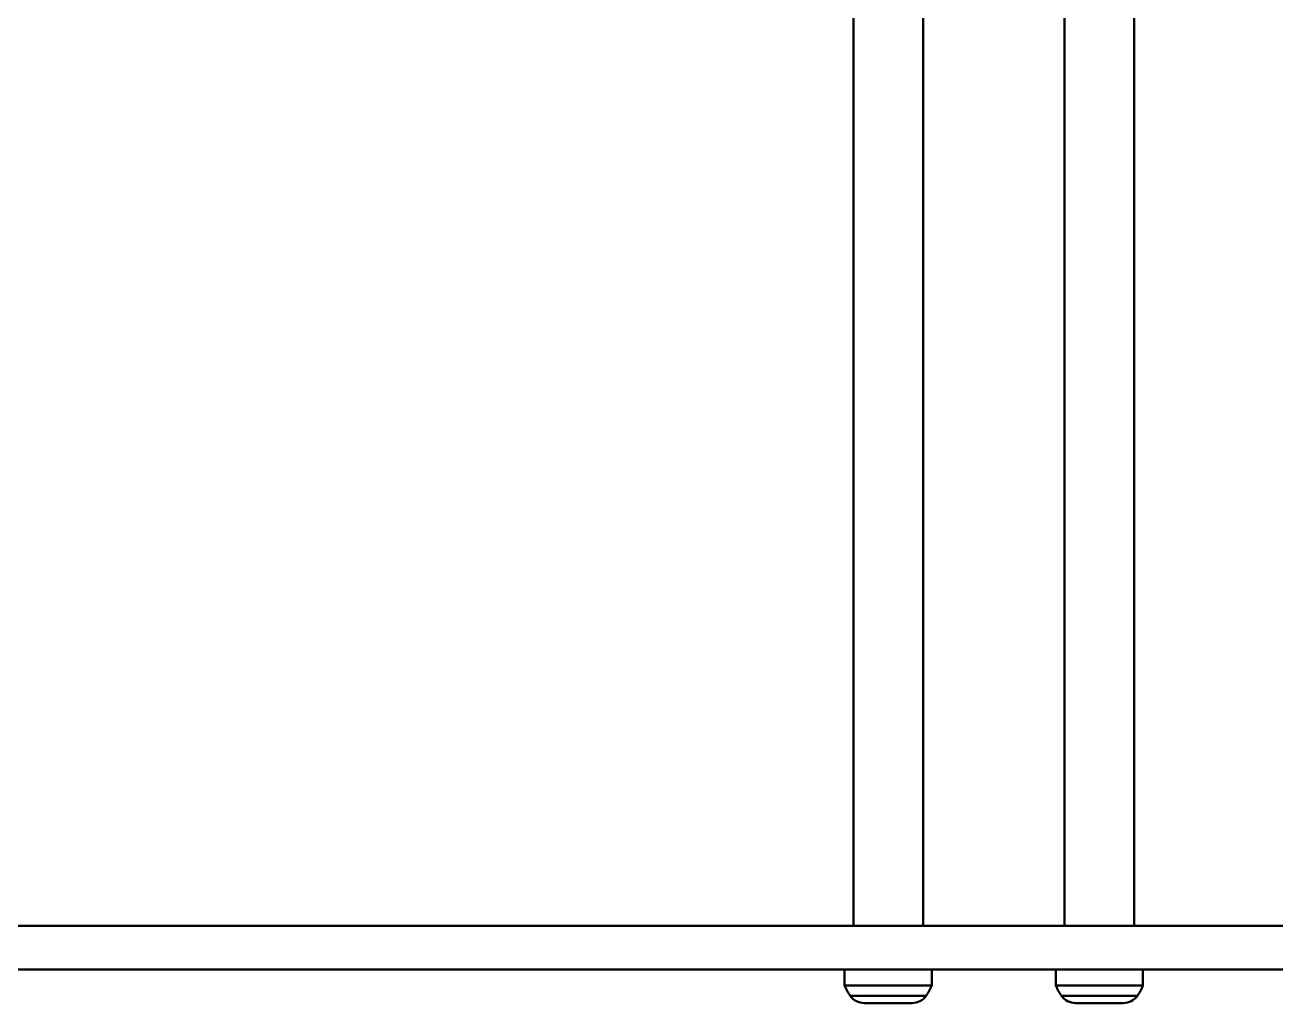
# Model space of a CAD drawing. Header units: millimetres. Extents: x 263 to 2983, y 441 to 2500.
# Drawn here: x 1690 to 1833.5, y 2275 to 2387.3 of the extents above; entities that cross this region are included whole.
import ezdxf

# ---------------------------------------------------------------- set-up
doc = ezdxf.new("R2010")
doc.units = ezdxf.units.MM
doc.header["$LTSCALE"] = 0.5
doc.layers.add('BOL', color=7, linetype='Continuous', lineweight=50)

msp = doc.modelspace()

# ---------------------------------------------------------------- linework, layer by layer
at = {"layer": 'BOL'}
for p, q in [((1817.31, 2283.9), (1817.31, 2483.7)), ((1809.31, 2479.7), (1809.31, 2283.9)), ((1785.06, 2451.58), (1785.06, 2283.9)), ((1793.06, 2283.9), (1793.06, 2442.11)), ((1512.74, 2283.9), (2400.82, 2283.9)), ((1512.74, 2278.9), (2400.82, 2278.9)), ((1784.06, 2278.9), (1784.06, 2277.04)), ((1794.06, 2277.04), (1794.06, 2278.9)), ((1808.31, 2278.9), (1808.31, 2277.04)), ((1818.31, 2277.04), (1818.31, 2278.9)), ((1794.06, 2277.04), (1784.06, 2277.04)), ((1818.31, 2277.04), (1808.31, 2277.04)), ((1793.42, 2275.88), (1784.7, 2275.88)), ((1788.61, 2275.04), (1786.32, 2275.04)), ((1791.76, 2275.04), (1788.61, 2275.04)), ((1791.8, 2275.04), (1791.76, 2275.04)), ((1817.67, 2275.88), (1808.95, 2275.88)), ((1812.59, 2275.04), (1810.57, 2275.04)), ((1815.95, 2275.04), (1812.59, 2275.04)), ((1816.05, 2275.04), (1815.95, 2275.04))]:
    msp.add_line(p, q, dxfattribs=at)
for centre, radius, start, end in [((1789.06, 2279.01), 5.37, 201.4863, 215.6925), ((1789.06, 2279.01), 5.37, 324.3075, 338.5137), ((1813.31, 2279.01), 5.37, 201.4863, 215.6925), ((1813.31, 2279.01), 5.37, 324.3075, 338.5137), ((1786.32, 2277.04), 2, 215.6925, 270), ((1791.8, 2277.04), 2, 270, 324.3075), ((1810.57, 2277.04), 2, 215.6925, 270), ((1816.05, 2277.04), 2, 270, 324.3075)]:
    msp.add_arc(centre, radius, start, end, dxfattribs=at)

doc.saveas('drawing.dxf')
